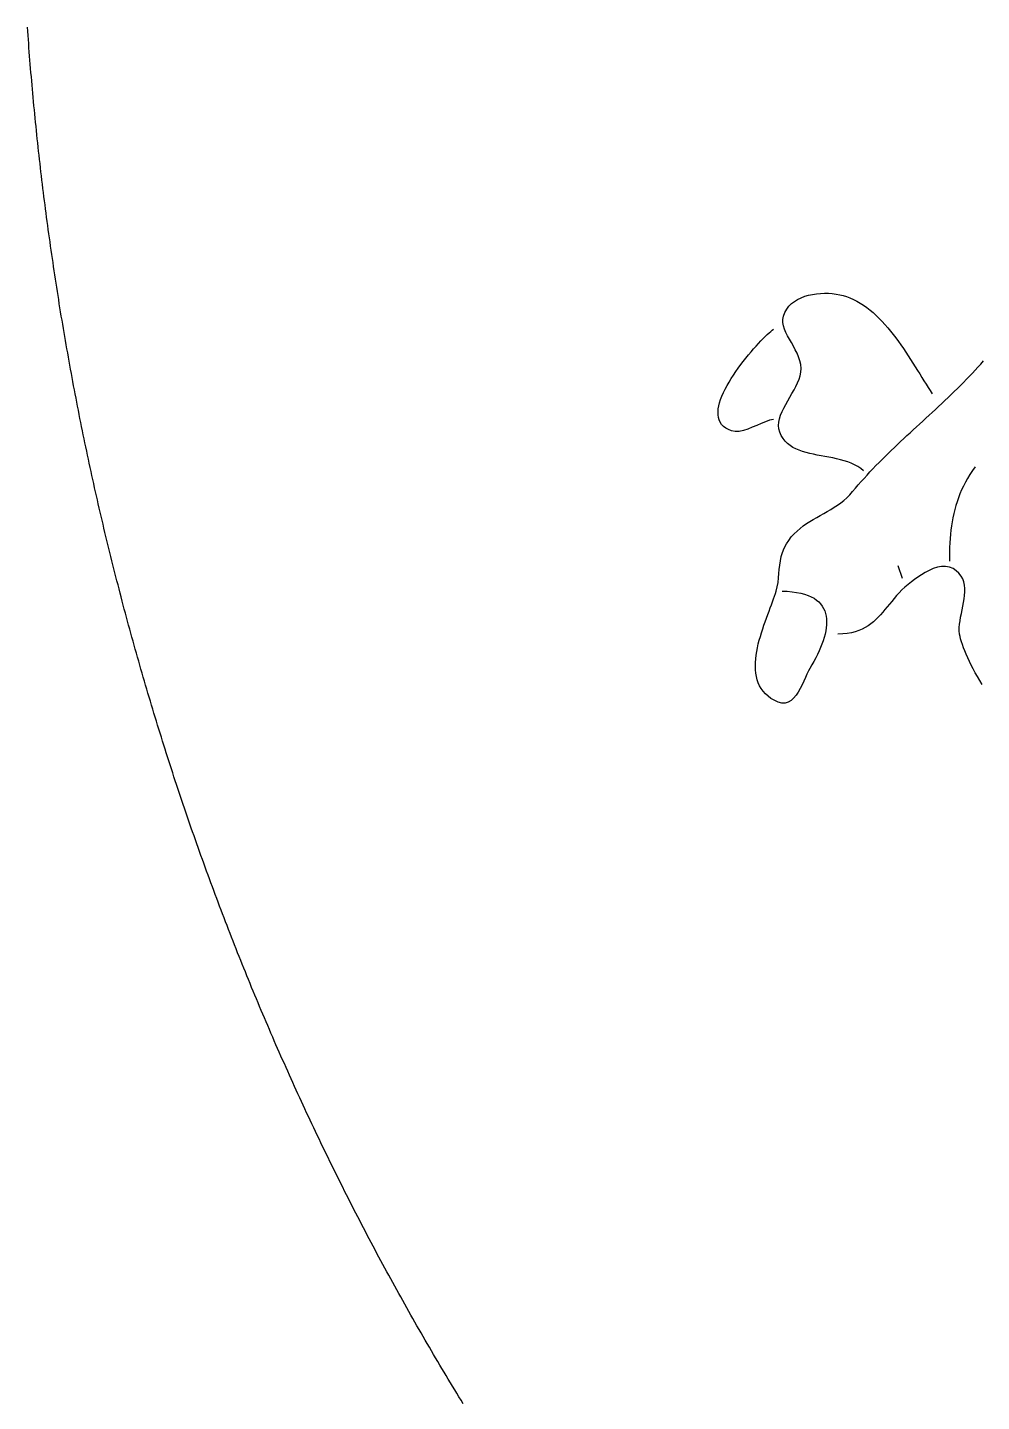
# Model space of a CAD drawing. Header units: millimetres. Extents: x 144 to 1034, y 80 to 1104.
# Drawn here: x 145.6 to 368, y 340.8 to 660.9 of the extents above; entities that cross this region are included whole.
import ezdxf

# ---------------------------------------------------------------- set-up
doc = ezdxf.new("R2010")
doc.units = ezdxf.units.MM
doc.layers.add('0_0_0', color=3, linetype='Continuous')

msp = doc.modelspace()

# ---------------------------------------------------------------- linework, layer by layer
at = {"layer": '0_0_0'}
for points in [[(247.24, 340.23), (246.73, 341.05), (246.23, 341.86), (245.73, 342.68), (245.23, 343.51), (244.73, 344.33), (244.23, 345.15), (243.74, 345.97), (243.24, 346.8), (242.75, 347.62), (242.26, 348.45), (241.76, 349.27), (241.27, 350.1), (240.78, 350.93), (240.3, 351.76), (239.81, 352.59), (239.32, 353.42), (238.84, 354.25), (238.36, 355.08), (237.87, 355.91), (237.39, 356.74), (236.91, 357.58), (236.44, 358.41), (235.96, 359.25), (235.48, 360.09), (235.01, 360.92), (234.53, 361.76), (234.06, 362.6), (233.59, 363.44), (233.12, 364.28), (232.65, 365.12), (232.18, 365.96), (231.72, 366.8), (231.25, 367.65), (230.79, 368.49), (230.32, 369.33), (229.86, 370.18), (229.4, 371.02), (228.94, 371.87), (228.48, 372.72), (228.03, 373.57), (227.57, 374.41), (227.11, 375.26), (226.66, 376.11), (226.21, 376.97), (225.76, 377.82), (225.31, 378.67), (224.86, 379.52), (224.41, 380.38), (223.97, 381.23), (223.52, 382.08), (223.08, 382.94), (222.63, 383.8), (222.19, 384.65), (221.75, 385.51), (221.31, 386.37), (220.87, 387.23), (220.44, 388.09), (220, 388.95), (219.57, 389.81), (219.13, 390.67), (218.7, 391.54), (218.27, 392.4), (217.84, 393.26), (217.41, 394.13), (216.99, 394.99), (216.56, 395.86), (216.14, 396.72), (215.71, 397.59), (215.29, 398.46), (214.87, 399.33), (214.45, 400.2), (214.03, 401.07), (213.61, 401.94), (213.2, 402.81), (212.78, 403.68), (212.37, 404.55), (211.95, 405.43), (211.54, 406.3), (211.13, 407.17), (210.72, 408.05), (210.32, 408.92), (209.91, 409.8), (209.5, 410.68), (209.1, 411.55), (208.7, 412.43), (208.29, 413.31), (207.89, 414.19), (207.49, 415.07), (207.1, 415.95), (206.7, 416.83), (206.3, 417.71), (205.91, 418.6), (205.52, 419.48), (205.12, 420.36), (204.73, 421.25), (204.34, 422.13), (203.96, 423.02), (203.57, 423.9), (203.18, 424.79), (202.8, 425.67), (202.41, 426.56), (202.03, 427.45), (201.65, 428.34), (201.27, 429.23), (200.89, 430.12), (200.51, 431.01), (200.14, 431.9), (199.76, 432.79), (199.39, 433.68), (199.02, 434.58), (198.64, 435.47), (198.27, 436.36), (197.9, 437.26), (197.54, 438.15), (197.17, 439.05), (196.81, 439.94), (196.44, 440.84), (196.08, 441.74), (195.72, 442.64), (195.36, 443.53), (195, 444.43), (194.64, 445.33), (194.28, 446.23), (193.93, 447.13), (193.57, 448.03), (193.22, 448.94), (192.87, 449.84), (192.52, 450.74), (192.17, 451.64), (191.82, 452.55), (191.47, 453.45), (191.13, 454.35), (190.78, 455.26), (190.44, 456.17), (190.1, 457.07), (189.76, 457.98), (189.42, 458.89), (189.08, 459.79), (188.74, 460.7), (188.41, 461.61), (188.07, 462.52), (187.74, 463.43), (187.4, 464.34), (187.07, 465.25), (186.74, 466.16), (186.42, 467.07), (186.09, 467.98), (185.76, 468.9), (185.44, 469.81), (185.11, 470.72), (184.79, 471.64), (184.47, 472.55), (184.15, 473.47), (183.83, 474.38), (183.51, 475.3), (183.2, 476.21), (182.88, 477.13), (182.57, 478.05), (182.26, 478.97), (181.95, 479.88), (181.64, 480.8), (181.33, 481.72), (181.02, 482.64), (180.71, 483.56), (180.41, 484.48), (180.1, 485.4), (179.8, 486.32), (179.5, 487.24), (179.2, 488.17), (178.9, 489.09), (178.6, 490.01), (178.31, 490.94), (178.01, 491.86), (177.72, 492.78), (177.43, 493.71), (177.14, 494.63), (176.85, 495.56), (176.56, 496.48), (176.27, 497.41), (175.98, 498.34), (175.7, 499.26), (175.41, 500.19), (175.13, 501.12), (174.85, 502.05), (174.57, 502.98), (174.29, 503.91), (174.01, 504.84), (173.74, 505.77), (173.46, 506.7), (173.19, 507.63), (172.91, 508.56), (172.64, 509.49), (172.37, 510.42), (172.1, 511.35), (171.84, 512.29), (171.57, 513.22), (171.31, 514.15), (171.04, 515.09), (170.78, 516.02), (170.52, 516.95), (170.26, 517.89), (170, 518.82), (169.74, 519.76), (169.48, 520.7), (169.23, 521.63), (168.98, 522.57), (168.72, 523.51), (168.47, 524.44), (168.22, 525.38), (167.97, 526.32), (167.73, 527.26), (167.48, 528.2), (167.23, 529.13), (166.99, 530.07), (166.75, 531.01), (166.51, 531.95), (166.27, 532.89), (166.03, 533.83), (165.79, 534.78), (165.55, 535.72), (165.32, 536.66), (165.08, 537.6), (164.85, 538.54), (164.62, 539.49), (164.39, 540.43), (164.16, 541.37), (163.94, 542.32), (163.71, 543.26), (163.48, 544.2), (163.26, 545.15), (163.04, 546.09), (162.82, 547.04), (162.6, 547.98), (162.38, 548.93), (162.16, 549.87), (161.95, 550.82), (161.73, 551.77), (161.52, 552.71), (161.31, 553.66), (161.09, 554.61), (160.88, 555.56), (160.68, 556.5), (160.47, 557.45), (160.26, 558.4), (160.06, 559.35), (159.86, 560.3), (159.65, 561.25), (159.45, 562.2), (159.25, 563.15), (159.05, 564.1), (158.86, 565.05), (158.66, 566), (158.47, 566.95), (158.27, 567.9), (158.08, 568.85), (157.89, 569.8), (157.7, 570.75), (157.51, 571.7), (157.33, 572.66), (157.14, 573.61), (156.96, 574.56), (156.77, 575.51), (156.59, 576.47), (156.41, 577.42), (156.23, 578.37), (156.06, 579.33), (155.88, 580.28), (155.7, 581.24), (155.53, 582.19), (155.36, 583.15), (155.19, 584.1), (155.02, 585.06), (154.85, 586.01), (154.68, 586.97), (154.51, 587.92), (154.35, 588.88), (154.18, 589.83), (154.02, 590.79), (153.86, 591.75), (153.7, 592.7), (153.54, 593.66), (153.38, 594.62), (153.23, 595.57), (153.07, 596.53), (152.92, 597.49), (152.77, 598.45), (152.62, 599.41), (152.47, 600.36), (152.32, 601.32), (152.17, 602.28), (152.03, 603.24), (151.88, 604.2), (151.74, 605.16), (151.6, 606.12), (151.46, 607.07), (151.32, 608.03), (151.18, 608.99), (151.04, 609.95), (150.91, 610.91), (150.77, 611.87), (150.64, 612.83), (150.51, 613.79), (150.38, 614.75), (150.25, 615.71), (150.12, 616.68), (149.99, 617.64), (149.87, 618.6), (149.74, 619.56), (149.62, 620.52), (149.5, 621.48), (149.38, 622.44), (149.26, 623.4), (149.14, 624.37), (149.03, 625.33), (148.91, 626.29), (148.8, 627.25), (148.69, 628.21), (148.58, 629.18), (148.47, 630.14), (148.36, 631.1), (148.25, 632.06), (148.15, 633.03), (148.04, 633.99), (147.94, 634.95), (147.84, 635.91), (147.74, 636.88), (147.64, 637.84), (147.54, 638.8), (147.44, 639.77), (147.35, 640.73), (147.25, 641.69), (147.16, 642.66), (147.07, 643.62), (146.98, 644.59), (146.89, 645.55), (146.8, 646.51), (146.72, 647.48), (146.63, 648.44), (146.55, 649.4), (146.47, 650.37), (146.39, 651.33), (146.31, 652.3), (146.23, 653.26), (146.15, 654.23), (146.07, 655.19), (146, 656.15), (145.93, 657.12), (145.86, 658.08), (145.78, 659.05), (145.72, 660.01), (145.65, 660.98)], [(340.52, 557.56), (339.87, 558.1), (339.17, 558.58), (338.43, 558.99), (337.65, 559.36), (336.84, 559.67), (335.99, 559.95), (335.13, 560.19), (334.24, 560.41), (333.34, 560.6), (332.44, 560.78), (331.53, 560.94), (330.62, 561.11), (329.72, 561.28), (328.84, 561.46), (327.97, 561.65), (327.12, 561.86), (326.3, 562.11), (325.51, 562.38), (324.76, 562.7), (324.05, 563.06), (323.39, 563.48), (322.79, 563.96), (322.24, 564.5), (321.75, 565.11), (321.33, 565.8), (320.99, 566.58), (320.78, 567.35), (320.71, 568.13), (320.77, 568.93), (320.93, 569.74), (321.19, 570.56), (321.53, 571.38), (321.93, 572.22), (322.38, 573.06), (322.85, 573.9), (323.35, 574.74), (323.84, 575.59), (324.32, 576.43), (324.76, 577.27), (325.16, 578.1), (325.49, 578.93), (325.75, 579.75), (325.91, 580.56), (325.96, 581.47), (325.88, 582.37), (325.69, 583.25), (325.4, 584.12), (325.03, 584.98), (324.62, 585.82), (324.17, 586.65), (323.7, 587.47), (323.24, 588.28), (322.81, 589.07), (322.42, 589.85), (322.1, 590.63), (321.87, 591.39), (321.73, 592.14), (321.73, 592.87), (321.87, 593.6), (322.19, 594.46), (322.62, 595.23), (323.14, 595.92), (323.74, 596.54), (324.42, 597.07), (325.16, 597.53), (325.95, 597.93), (326.8, 598.25), (327.68, 598.51), (328.59, 598.71), (329.52, 598.85), (330.46, 598.94), (331.4, 598.97), (332.33, 598.95), (333.24, 598.89), (334.12, 598.78), (334.97, 598.63), (335.78, 598.44), (336.52, 598.21), (337.36, 597.9), (338.18, 597.54), (338.98, 597.13), (339.77, 596.68), (340.53, 596.18), (341.29, 595.64), (342.03, 595.06), (342.75, 594.45), (343.46, 593.8), (344.15, 593.12), (344.83, 592.42), (345.5, 591.69), (346.16, 590.93), (346.8, 590.16), (347.43, 589.37), (348.04, 588.56), (348.65, 587.74), (349.24, 586.91), (349.82, 586.07), (350.39, 585.22), (350.95, 584.37), (351.5, 583.52), (352.04, 582.68), (352.57, 581.84), (353.1, 581), (353.61, 580.17), (354.11, 579.36), (354.61, 578.56), (355.1, 577.78), (355.58, 577.02), (356.06, 576.27), (356.52, 575.56)], [(319.52, 569.56), (318.63, 569.36), (317.68, 569.03), (316.67, 568.63), (315.63, 568.18), (314.58, 567.73), (313.54, 567.33), (312.51, 567), (311.53, 566.79), (310.6, 566.75), (309.76, 566.9), (309.03, 567.19), (308.4, 567.54), (307.88, 567.94), (307.45, 568.4), (307.11, 568.9), (306.87, 569.44), (306.7, 570.03), (306.62, 570.66), (306.61, 571.32), (306.67, 572.01), (306.79, 572.73), (306.98, 573.47), (307.22, 574.24), (307.52, 575.02), (307.87, 575.82), (308.26, 576.63), (308.7, 577.44), (309.17, 578.26), (309.67, 579.09), (310.2, 579.91), (310.75, 580.72), (311.32, 581.53), (311.91, 582.33), (312.5, 583.1), (313.1, 583.87), (313.71, 584.61), (314.31, 585.32), (314.9, 586), (315.49, 586.66), (316.05, 587.28), (316.6, 587.86), (317.13, 588.39), (317.62, 588.89), (318.08, 589.33), (318.51, 589.72), (318.9, 590.06), (319.23, 590.34), (319.52, 590.56)], [(321.52, 529.56), (322.75, 529.52), (323.88, 529.43), (324.93, 529.28), (325.9, 529.1), (326.79, 528.86), (327.59, 528.58), (328.32, 528.26), (328.98, 527.9), (329.56, 527.5), (330.07, 527.06), (330.52, 526.59), (330.9, 526.09), (331.21, 525.55), (331.47, 524.98), (331.66, 524.38), (331.8, 523.76), (331.88, 523.11), (331.91, 522.44), (331.89, 521.75), (331.82, 521.03), (331.7, 520.3), (331.54, 519.55), (331.34, 518.79), (331.1, 518.02), (330.82, 517.23), (330.51, 516.43), (330.16, 515.63), (329.78, 514.82), (329.37, 514.01), (328.94, 513.19), (328.48, 512.37), (328, 511.56), (327.68, 510.96), (327.34, 510.24), (326.98, 509.45), (326.6, 508.61), (326.2, 507.74), (325.76, 506.88), (325.29, 506.06), (324.78, 505.3), (324.23, 504.63), (323.62, 504.09), (322.96, 503.7), (322.23, 503.49), (321.45, 503.49), (320.59, 503.73), (319.72, 504.14), (318.95, 504.59), (318.26, 505.09), (317.65, 505.64), (317.12, 506.23), (316.67, 506.85), (316.29, 507.51), (315.97, 508.21), (315.73, 508.93), (315.54, 509.68), (315.41, 510.46), (315.33, 511.26), (315.31, 512.08), (315.33, 512.92), (315.39, 513.77), (315.49, 514.63), (315.63, 515.5), (315.8, 516.38), (316, 517.26), (316.23, 518.14), (316.47, 519.01), (316.74, 519.89), (317.02, 520.75), (317.31, 521.61), (317.6, 522.45), (317.9, 523.28), (318.2, 524.09), (318.5, 524.87), (318.79, 525.64), (319.07, 526.37), (319.33, 527.08), (319.57, 527.75), (319.8, 528.39), (320, 529), (320.17, 529.56), (320.42, 530.59), (320.59, 531.61), (320.71, 532.63), (320.81, 533.64), (320.89, 534.64), (321, 535.63), (321.14, 536.62), (321.34, 537.61), (321.62, 538.59), (322.01, 539.57), (322.53, 540.55), (323.09, 541.4), (323.69, 542.18), (324.34, 542.9), (325.02, 543.56), (325.73, 544.18), (326.47, 544.75), (327.23, 545.29), (328.01, 545.79), (328.81, 546.28), (329.62, 546.75), (330.43, 547.21), (331.25, 547.67), (332.06, 548.13), (332.87, 548.6), (333.66, 549.09), (334.44, 549.6), (335.21, 550.14), (335.95, 550.72), (336.66, 551.34), (337.34, 552.02), (337.98, 552.74), (338.64, 553.53), (339.3, 554.31), (339.97, 555.08), (340.65, 555.84), (341.34, 556.6), (342.02, 557.34), (342.72, 558.07), (343.42, 558.8), (344.13, 559.52), (344.84, 560.24), (345.55, 560.95), (346.27, 561.65), (346.99, 562.35), (347.71, 563.04), (348.44, 563.73), (349.17, 564.42), (349.9, 565.1), (350.64, 565.79), (351.38, 566.47), (352.11, 567.14), (352.85, 567.82), (353.59, 568.5), (354.33, 569.17), (355.07, 569.85), (355.81, 570.53), (356.55, 571.21), (357.28, 571.89), (358.02, 572.57), (358.75, 573.26), (359.48, 573.95), (360.22, 574.64), (360.94, 575.34), (361.67, 576.04), (362.39, 576.75), (363.11, 577.47), (363.82, 578.19), (364.53, 578.92), (365.23, 579.65), (365.89, 580.35), (366.54, 581.05), (367.19, 581.75), (367.84, 582.47), (368.49, 583.19)], [(366.52, 558.56), (365.9, 557.65), (365.32, 556.74), (364.78, 555.84), (364.28, 554.94), (363.81, 554.03), (363.39, 553.13), (363, 552.22), (362.65, 551.31), (362.33, 550.4), (362.04, 549.48), (361.78, 548.55), (361.55, 547.62), (361.35, 546.68), (361.17, 545.72), (361.02, 544.76), (360.89, 543.79), (360.79, 542.8), (360.7, 541.8), (360.63, 540.79), (360.58, 539.75), (360.55, 538.71), (360.53, 537.64), (360.52, 536.56)], [(368.18, 507.8), (367.62, 508.73), (367.08, 509.65), (366.57, 510.56), (366.09, 511.46), (365.63, 512.34), (365.21, 513.21), (364.81, 514.05), (364.44, 514.86), (364.11, 515.64), (363.82, 516.39), (363.56, 517.11), (363.33, 517.79), (363.15, 518.43), (363.01, 519.02), (362.91, 519.56), (362.84, 520.29), (362.84, 521.06), (362.9, 521.85), (363.01, 522.66), (363.16, 523.5), (363.32, 524.34), (363.5, 525.19), (363.68, 526.05), (363.85, 526.9), (363.99, 527.75), (364.09, 528.58), (364.15, 529.4), (364.14, 530.2), (364.06, 530.97), (363.9, 531.71), (363.63, 532.42), (363.26, 533.09), (362.77, 533.72), (362.15, 534.29), (361.38, 534.81), (360.52, 535.18), (359.62, 535.34), (358.68, 535.31), (357.73, 535.13), (356.77, 534.82), (355.82, 534.41), (354.9, 533.92), (354.01, 533.39), (353.17, 532.83), (352.39, 532.28), (351.7, 531.76), (350.91, 531.13), (350.17, 530.49), (349.48, 529.84), (348.84, 529.18), (348.23, 528.52), (347.65, 527.85), (347.1, 527.19), (346.56, 526.54), (346.04, 525.9), (345.52, 525.26), (345.01, 524.65), (344.49, 524.05), (343.95, 523.48), (343.4, 522.93), (342.83, 522.41), (342.23, 521.93), (341.59, 521.48), (340.92, 521.07), (340.19, 520.7), (339.41, 520.38), (338.58, 520.1), (337.68, 519.88), (336.7, 519.71), (335.66, 519.6), (334.52, 519.56)], [(348.52, 535.56), (349.52, 532.56)]]:
    msp.add_lwpolyline(points, dxfattribs=at)

doc.saveas('drawing.dxf')
